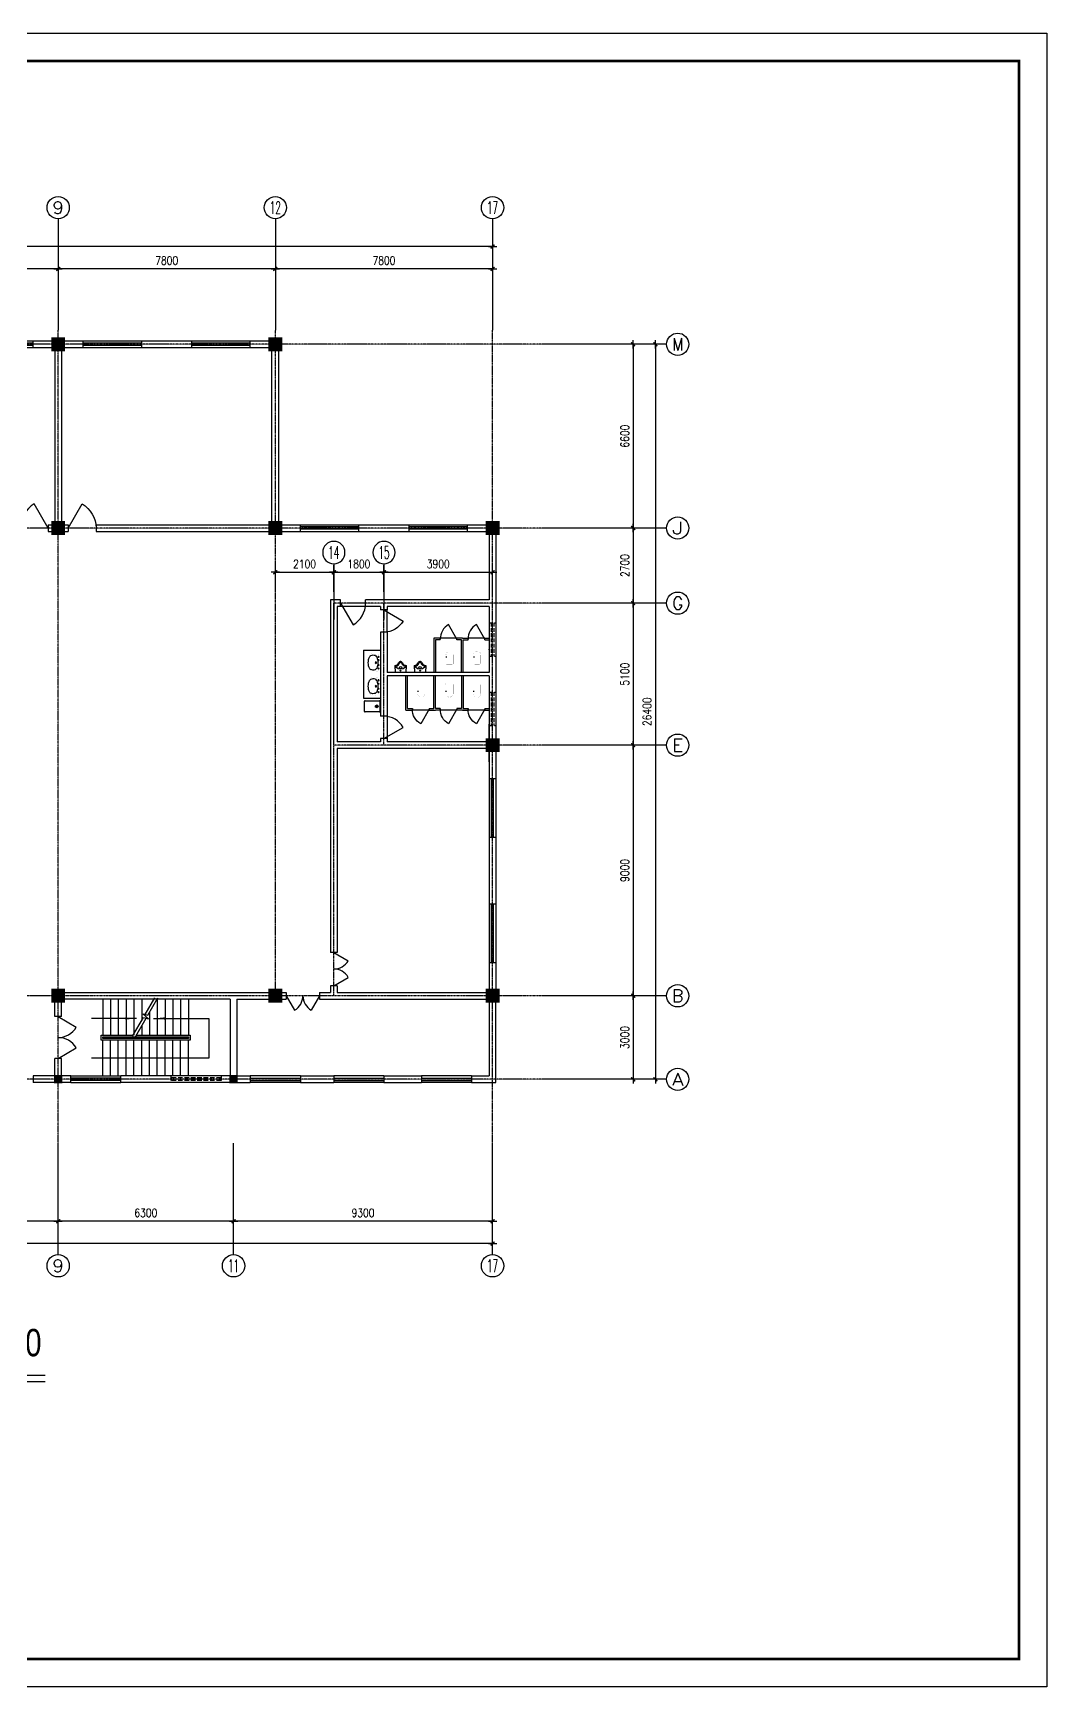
# Model space of a CAD drawing. Header units: millimetres. Extents: x 607 to 84707, y 378 to 59778.
# Drawn here: x 48298 to 84707, y 378 to 59778 of the extents above; entities that cross this region are included whole.
import ezdxf
from ezdxf.enums import TextEntityAlignment as Align

# ---------------------------------------------------------------- set-up
doc = ezdxf.new("R2010")
doc.units = ezdxf.units.MM
for name, pattern in [('CONTINOUS', [0]), ('DASH', [0.35, 0.25, -0.1]), ('DOTE', [2.42, 2, -0.2, 0.02, -0.2])]:
    doc.linetypes.add(name, pattern=pattern)
for name, color, linetype in [('AXIS', 3, 'Continuous'), ('AXIS_TEXT', 7, 'Continuous'), ('COLUMN', 7, 'Continuous'), ('DOTE', 1, 'DOTE'), ('GROUND', 2, 'Continuous'), ('LVTRY', 6, 'Continuous'), ('PUB_DIM', 3, 'Continuous'), ('PUB_TITLE', 4, 'Continuous'), ('STAIR', 2, 'Continuous'), ('WALL', 21, 'Continuous'), ('WINDOW', 2, 'Continuous'), ('WINDOW_TEXT', 7, 'Continuous')]:
    doc.layers.add(name, color=color, linetype=linetype)
doc.styles.add('COMPLEX', font='COMPLEX')
doc.styles.add('DIM_FONT', font='SIMPLEX.shx', dxfattribs={"width": 0.8})
doc.styles.add('SIMPLEX', font='SIMPLEX.SHX')
doc.styles.get("Standard").update_dxf_attribs({"font": 'txt', "bigfont": 'gbcbig.shx'})
doc.dimstyles.new('AXIS', dxfattribs={"dimtxt": 300, "dimasz": 1, "dimexe": 250, "dimexo": 300, "dimgap": 150, "dimtad": 1, "dimdec": 0, "dimzin": 0, "dimdsep": 46, "dimtxsty": 'DIM_FONT', "dimblk": '_DIMX', "dimcen": 0.09, "dimse1": 1, "dimse2": 1, "dimclrt": 7, "dimadec": 0, "dimazin": 0, "dimtfac": 1, "dimtdec": 0, "dimtix": 1, "dimtmove": 2, "dimatfit": 3, "dimldrblk": '_DIMX', "dimfxl": 1, "dimtolj": 1, "dimtzin": 0, "dimarcsym": 0})
doc.dimstyles.new('DIMN', dxfattribs={"dimtxt": 300, "dimasz": 1, "dimexe": 250, "dimexo": 300, "dimgap": 150, "dimtad": 1, "dimdec": 0, "dimzin": 0, "dimdsep": 46, "dimtxsty": 'DIM_FONT', "dimblk": '_DIMX', "dimcen": 0.09, "dimclrt": 7, "dimadec": 0, "dimazin": 0, "dimtfac": 1, "dimtdec": 0, "dimtix": 1, "dimtmove": 2, "dimatfit": 3, "dimldrblk": '_DIMX', "dimfxl": 1, "dimtolj": 1, "dimtzin": 0, "dimarcsym": 0})

# ---------------------------------------------------------------- blocks, each defined once
blk = doc.blocks.new('_FZH')
blk.add_solid([(-0.5, -0.5), (0.5, -0.5), (-0.5, 0.5), (0.5, 0.5)])
blk = doc.blocks.new('_GCBLK')
at = {"linetype": 'DASH'}
for p, q in [((-0.5, -0.5), (-0.5, 0.5)), ((0.5, -0.5), (0.5, 0.5)), ((-0.5, 0.2), (0.5, 0.2)), ((-0.5, -0.2), (0.5, -0.2))]:
    blk.add_line(p, q, dxfattribs=at)
at = {"layer": 'WINDOW_TEXT', "style": 'SIMPLEX', "flags": 9}
blk.add_attdef('A', text='', height=1, dxfattribs=at).set_placement((0, 1.5), align=Align.MIDDLE)
blk = doc.blocks.new('_WBLK')
for p, q in [((-0.5, 0.5), (0.5, 0.5)), ((0.5, 0.167), (-0.5, 0.167)), ((0.5, -0.167), (-0.5, -0.167)), ((-0.5, -0.5), (0.5, -0.5))]:
    blk.add_line(p, q)
at = {"layer": 'WINDOW_TEXT', "style": 'SIMPLEX', "flags": 9}
blk.add_attdef('A', text='', height=1, dxfattribs=at).set_placement((0, 1.5), align=Align.MIDDLE)
blk = doc.blocks.new('_ARROW')
blk.add_solid([(0, 0), (-1, 0.1), (-1, -0.1)])
blk = doc.blocks.new('_DBLK1')
for p, q in [((-0.5, 0), (-0.25, -0.433)), ((0.5, 0), (0.25, -0.433))]:
    blk.add_line(p, q)
for centre, start, end in [((-0.5, 0), 300, 0), ((0.5, 0), 180, 240)]:
    blk.add_arc(centre, 0.5, start, end)
at = {"layer": 'WINDOW_TEXT', "style": 'SIMPLEX', "flags": 9}
blk.add_attdef('A', text='', height=1, dxfattribs=at).set_placement((0, 1.5), align=Align.MIDDLE)
blk = doc.blocks.new('_AXISO')
blk.add_circle((0, 0), 0.5)
at = {"layer": 'AXIS_TEXT', "style": 'COMPLEX', "width": 1.041667}
blk.add_attdef('A', text='', height=0.56, dxfattribs=at).set_placement((-0.25, -0.28), (0.25, -0.28), align=Align.FIT)
blk = doc.blocks.new('_DIMX')
blk.add_line((-150, 0), (150, 0))
at = {"const_width": 50}
blk.add_lwpolyline([(-70, -70), (70, 70)], dxfattribs=at)
blk = doc.blocks.new('*D67')
at = {"layer": 'AXIS', "color": 0, "linetype": 'CONTINOUS', "lineweight": -2}
blk.add_line((64797, 17104), (55499, 17104), dxfattribs=at)
at = {"layer": 'DEFPOINTS', "color": 0, "linetype": 'CONTINOUS'}
for p in [(55498, 19904), (64798, 19904), (55498, 17104)]:
    blk.add_point(p, dxfattribs=at)
at = {"layer": 'AXIS', "color": 0, "linetype": 'CONTINOUS', "lineweight": -2, "rotation": 180}
blk.add_blockref('_DIMX', (55498, 17104), dxfattribs=at)
at = {"layer": 'AXIS', "color": 0, "linetype": 'CONTINOUS', "lineweight": -2}
blk.add_blockref('_DIMX', (64798, 17104), dxfattribs=at)
at = {"layer": 'AXIS', "color": 7, "linetype": 'CONTINOUS', "insert": (60148, 17404), "char_height": 300, "attachment_point": 5, "style": 'DIM_FONT'}
blk.add_mtext('\\A1;9300', dxfattribs=at)
blk = doc.blocks.new('*D68')
at = {"layer": 'AXIS', "color": 0, "linetype": 'CONTINOUS', "lineweight": -2}
blk.add_line((55497, 17104), (49199, 17104), dxfattribs=at)
at = {"layer": 'DEFPOINTS', "color": 0, "linetype": 'CONTINOUS'}
for p in [(49198, 19904), (55498, 19904), (49198, 17104)]:
    blk.add_point(p, dxfattribs=at)
at = {"layer": 'AXIS', "color": 0, "linetype": 'CONTINOUS', "lineweight": -2, "rotation": 180}
blk.add_blockref('_DIMX', (49198, 17104), dxfattribs=at)
at = {"layer": 'AXIS', "color": 0, "linetype": 'CONTINOUS', "lineweight": -2}
blk.add_blockref('_DIMX', (55498, 17104), dxfattribs=at)
at = {"layer": 'AXIS', "color": 7, "linetype": 'CONTINOUS', "insert": (52348, 17404), "char_height": 300, "attachment_point": 5, "style": 'DIM_FONT'}
blk.add_mtext('\\A1;6300', dxfattribs=at)
blk = doc.blocks.new('*D69')
at = {"layer": 'AXIS', "color": 0, "linetype": 'CONTINOUS', "lineweight": -2}
blk.add_line((49197, 17104), (41399, 17104), dxfattribs=at)
at = {"layer": 'DEFPOINTS', "color": 0, "linetype": 'CONTINOUS'}
for p in [(41398, 19904), (49198, 19904), (41398, 17104)]:
    blk.add_point(p, dxfattribs=at)
at = {"layer": 'AXIS', "color": 0, "linetype": 'CONTINOUS', "lineweight": -2, "rotation": 180}
blk.add_blockref('_DIMX', (41398, 17104), dxfattribs=at)
at = {"layer": 'AXIS', "color": 0, "linetype": 'CONTINOUS', "lineweight": -2}
blk.add_blockref('_DIMX', (49198, 17104), dxfattribs=at)
at = {"layer": 'AXIS', "color": 7, "linetype": 'CONTINOUS', "insert": (45298, 17404), "char_height": 300, "attachment_point": 5, "style": 'DIM_FONT'}
blk.add_mtext('\\A1;7800', dxfattribs=at)
blk = doc.blocks.new('*D74')
at = {"layer": 'AXIS', "color": 0, "linetype": 'CONTINOUS', "lineweight": -2}
blk.add_line((64797, 16304), (19799, 16304), dxfattribs=at)
at = {"layer": 'DEFPOINTS', "color": 0, "linetype": 'CONTINOUS'}
for p in [(19798, 19904), (64798, 19904), (19798, 16304)]:
    blk.add_point(p, dxfattribs=at)
at = {"layer": 'AXIS', "color": 0, "linetype": 'CONTINOUS', "lineweight": -2, "rotation": 180}
blk.add_blockref('_DIMX', (19798, 16304), dxfattribs=at)
at = {"layer": 'AXIS', "color": 0, "linetype": 'CONTINOUS', "lineweight": -2}
blk.add_blockref('_DIMX', (64798, 16304), dxfattribs=at)
at = {"layer": 'AXIS', "color": 7, "linetype": 'CONTINOUS', "insert": (42298, 16604), "char_height": 300, "attachment_point": 5, "style": 'DIM_FONT'}
blk.add_mtext('\\A1;45000', dxfattribs=at)
blk = doc.blocks.new('*D45')
at = {"layer": 'AXIS', "color": 0, "linetype": 'CONTINOUS', "lineweight": -2}
blk.add_line((64797, 51308), (56999, 51308), dxfattribs=at)
at = {"layer": 'DEFPOINTS', "color": 0, "linetype": 'CONTINOUS'}
for p in [(56998, 51308), (56998, 49108), (64798, 49108)]:
    blk.add_point(p, dxfattribs=at)
at = {"layer": 'AXIS', "color": 0, "linetype": 'CONTINOUS', "lineweight": -2, "rotation": 180}
blk.add_blockref('_DIMX', (56998, 51308), dxfattribs=at)
at = {"layer": 'AXIS', "color": 0, "linetype": 'CONTINOUS', "lineweight": -2}
blk.add_blockref('_DIMX', (64798, 51308), dxfattribs=at)
at = {"layer": 'AXIS', "color": 7, "linetype": 'CONTINOUS', "insert": (60898, 51608), "char_height": 300, "attachment_point": 5, "style": 'DIM_FONT'}
blk.add_mtext('\\A1;7800', dxfattribs=at)
blk = doc.blocks.new('*D46')
at = {"layer": 'AXIS', "color": 0, "linetype": 'CONTINOUS', "lineweight": -2}
blk.add_line((56997, 51308), (49199, 51308), dxfattribs=at)
at = {"layer": 'DEFPOINTS', "color": 0, "linetype": 'CONTINOUS'}
for p in [(49198, 51308), (49198, 49108), (56998, 49108)]:
    blk.add_point(p, dxfattribs=at)
at = {"layer": 'AXIS', "color": 0, "linetype": 'CONTINOUS', "lineweight": -2, "rotation": 180}
blk.add_blockref('_DIMX', (49198, 51308), dxfattribs=at)
at = {"layer": 'AXIS', "color": 0, "linetype": 'CONTINOUS', "lineweight": -2}
blk.add_blockref('_DIMX', (56998, 51308), dxfattribs=at)
at = {"layer": 'AXIS', "color": 7, "linetype": 'CONTINOUS', "insert": (53098, 51608), "char_height": 300, "attachment_point": 5, "style": 'DIM_FONT'}
blk.add_mtext('\\A1;7800', dxfattribs=at)
blk = doc.blocks.new('*D47')
at = {"layer": 'AXIS', "color": 0, "linetype": 'CONTINOUS', "lineweight": -2}
blk.add_line((49197, 51308), (41399, 51308), dxfattribs=at)
at = {"layer": 'DEFPOINTS', "color": 0, "linetype": 'CONTINOUS'}
for p in [(41398, 51308), (41398, 49108), (49198, 49108)]:
    blk.add_point(p, dxfattribs=at)
at = {"layer": 'AXIS', "color": 0, "linetype": 'CONTINOUS', "lineweight": -2, "rotation": 180}
blk.add_blockref('_DIMX', (41398, 51308), dxfattribs=at)
at = {"layer": 'AXIS', "color": 0, "linetype": 'CONTINOUS', "lineweight": -2}
blk.add_blockref('_DIMX', (49198, 51308), dxfattribs=at)
at = {"layer": 'AXIS', "color": 7, "linetype": 'CONTINOUS', "insert": (45298, 51608), "char_height": 300, "attachment_point": 5, "style": 'DIM_FONT'}
blk.add_mtext('\\A1;7800', dxfattribs=at)
blk = doc.blocks.new('*D51')
at = {"layer": 'AXIS', "color": 0, "linetype": 'CONTINOUS', "lineweight": -2}
blk.add_line((64797, 52108), (19799, 52108), dxfattribs=at)
at = {"layer": 'DEFPOINTS', "color": 0, "linetype": 'CONTINOUS'}
for p in [(19798, 52108), (19798, 49108), (64798, 49108)]:
    blk.add_point(p, dxfattribs=at)
at = {"layer": 'AXIS', "color": 0, "linetype": 'CONTINOUS', "lineweight": -2, "rotation": 180}
blk.add_blockref('_DIMX', (19798, 52108), dxfattribs=at)
at = {"layer": 'AXIS', "color": 0, "linetype": 'CONTINOUS', "lineweight": -2}
blk.add_blockref('_DIMX', (64798, 52108), dxfattribs=at)
at = {"layer": 'AXIS', "color": 7, "linetype": 'CONTINOUS', "insert": (42298, 52408), "char_height": 300, "attachment_point": 5, "style": 'DIM_FONT'}
blk.add_mtext('\\A1;45000', dxfattribs=at)
blk = doc.blocks.new('*D52')
at = {"layer": 'AXIS', "color": 0, "linetype": 'CONTINOUS', "lineweight": -2}
blk.add_line((69849, 48601), (69849, 42003), dxfattribs=at)
at = {"layer": 'DEFPOINTS', "color": 0, "linetype": 'CONTINOUS'}
for p in [(67049, 48602), (67049, 42002), (69849, 42002)]:
    blk.add_point(p, dxfattribs=at)
at = {"layer": 'AXIS', "color": 0, "linetype": 'CONTINOUS', "lineweight": -2}
for p, rotation in [((69849, 48602), 90), ((69849, 42002), 270)]:
    blk.add_blockref('_DIMX', p, dxfattribs=dict(at, rotation=rotation))
at = {"layer": 'AXIS', "color": 7, "linetype": 'CONTINOUS', "insert": (69549, 45302), "char_height": 300, "attachment_point": 5, "rotation": 90, "style": 'DIM_FONT'}
blk.add_mtext('\\A1;6600', dxfattribs=at)
blk = doc.blocks.new('*D53')
at = {"layer": 'AXIS', "color": 0, "linetype": 'CONTINOUS', "lineweight": -2}
blk.add_line((69849, 42001), (69849, 39303), dxfattribs=at)
at = {"layer": 'DEFPOINTS', "color": 0, "linetype": 'CONTINOUS'}
for p in [(67049, 42002), (67049, 39302), (69849, 39302)]:
    blk.add_point(p, dxfattribs=at)
at = {"layer": 'AXIS', "color": 0, "linetype": 'CONTINOUS', "lineweight": -2}
for p, rotation in [((69849, 42002), 90), ((69849, 39302), 270)]:
    blk.add_blockref('_DIMX', p, dxfattribs=dict(at, rotation=rotation))
at = {"layer": 'AXIS', "color": 7, "linetype": 'CONTINOUS', "insert": (69549, 40652), "char_height": 300, "attachment_point": 5, "rotation": 90, "style": 'DIM_FONT'}
blk.add_mtext('\\A1;2700', dxfattribs=at)
blk = doc.blocks.new('*D54')
at = {"layer": 'AXIS', "color": 0, "linetype": 'CONTINOUS', "lineweight": -2}
blk.add_line((69849, 25201), (69849, 22203), dxfattribs=at)
at = {"layer": 'DEFPOINTS', "color": 0, "linetype": 'CONTINOUS'}
for p in [(67049, 25202), (67049, 22202), (69849, 22202)]:
    blk.add_point(p, dxfattribs=at)
at = {"layer": 'AXIS', "color": 0, "linetype": 'CONTINOUS', "lineweight": -2}
for p, rotation in [((69849, 25202), 90), ((69849, 22202), 270)]:
    blk.add_blockref('_DIMX', p, dxfattribs=dict(at, rotation=rotation))
at = {"layer": 'AXIS', "color": 7, "linetype": 'CONTINOUS', "insert": (69549, 23702), "char_height": 300, "attachment_point": 5, "rotation": 90, "style": 'DIM_FONT'}
blk.add_mtext('\\A1;3000', dxfattribs=at)
blk = doc.blocks.new('*D55')
at = {"layer": 'AXIS', "color": 0, "linetype": 'CONTINOUS', "lineweight": -2}
blk.add_line((70649, 48601), (70649, 22203), dxfattribs=at)
at = {"layer": 'DEFPOINTS', "color": 0, "linetype": 'CONTINOUS'}
for p in [(67049, 48602), (67049, 22202), (70649, 22202)]:
    blk.add_point(p, dxfattribs=at)
at = {"layer": 'AXIS', "color": 0, "linetype": 'CONTINOUS', "lineweight": -2}
for p, rotation in [((70649, 48602), 90), ((70649, 22202), 270)]:
    blk.add_blockref('_DIMX', p, dxfattribs=dict(at, rotation=rotation))
at = {"layer": 'AXIS', "color": 7, "linetype": 'CONTINOUS', "insert": (70349, 35402), "char_height": 300, "attachment_point": 5, "rotation": 90, "style": 'DIM_FONT'}
blk.add_mtext('\\A1;26400', dxfattribs=at)
blk = doc.blocks.new('M_E11')
for p, q in [((-280, -10), (-280, 0)), ((280, 0), (280, -10)), ((-251, -189), (-251, -186)), ((-248, -183), (-250, -185))]:
    blk.add_line(p, q)
at = {"const_width": 1.5}
for points in [[(-280, 0), (280, 0)], [(-326, -200), (-280, -5)], [(326, -204), (280, -5)]]:
    blk.add_lwpolyline(points, dxfattribs=at)
for points in [[(-326, -200, 0.008223), (-326, -204, 0.149285)], [(-326, -266, 0.149285), (-304, -337, 0.107079), (-231, -408, 0.075625), (-131, -450, 0.062436), (-1, -467, 0.062436), (130, -452, 0.075625), (230, -410, 0.107079), (304, -339, 0.149285), (326, -268, 0.005205), (326, -266, 0.086596)]]:
    blk.add_lwpolyline(points, format="xyb", dxfattribs=at)
at = {"const_width": 1.5, "flags": 128}
for points in [[(-326, -204), (-326, -268)], [(326, -204), (326, -268)]]:
    blk.add_lwpolyline(points, dxfattribs=at)
at = {"flags": 128}
for points in [[(-253, -188, 0.172546), (-250, -358, 0.726395)], [(253, -188, -0.172546), (250, -358, -0.726395)]]:
    blk.add_lwpolyline(points, format="xyb", dxfattribs=at)
for points in [[(253, -188, 0.098208), (193, -141, 0.066287), (110, -111, 0.052428), (0, -100, 0.052428), (-110, -111, 0.066287), (-193, -141, 0.093876), (-251, -186, 0.171377)], [(-250, -358, 0.091341), (-193, -401, 0.066287), (-110, -431, 0.052428), (0, -442, 0.052428), (110, -431, 0.066287), (193, -401, 0.091756), (250, -358, 0.171377)]]:
    blk.add_lwpolyline(points, format="xyb")
for centre, radius in [((-210, -75), 24), ((-210, -75), 24), ((-210, -75), 24), ((-90, -65), 10), ((0, -170), 25), ((0, -170), 15), ((90, -65), 10), ((210, -75), 24)]:
    blk.add_circle(centre, radius)
blk.add_arc((-250, -186), 1, 131.32236, 180)
at = {"width": 0.8, "flags": 9}
for tag in ['XSIZE', 'YSIZE']:
    blk.add_attdef(tag, (0, 0), '', height=0.5, dxfattribs=at)
blk = doc.blocks.new('M_E3')
for p, q in [((-275, -410), (-275, -50)), ((-255, -30), (255, -30)), ((255, -430), (-255, -430)), ((275, -50), (275, -410))]:
    blk.add_line(p, q)
at = {"const_width": 1.5}
for points in [[(-275, 0, 0.414214), (-305, -30, 0.414214)], [(305, -30, 0.414214), (275, 0, 0.414214)], [(-305, -430, 0.414214), (-275, -460, 0.414214)], [(275, -460, 0.414214), (305, -430, 0.414214)]]:
    blk.add_lwpolyline(points, format="xyb", dxfattribs=at)
for points in [[(-275, 0), (275, 0)], [(-305, -430), (-305, -30)], [(275, -460), (-275, -460)], [(305, -30), (305, -430)]]:
    blk.add_lwpolyline(points, dxfattribs=at)
for radius in [50, 32.5]:
    blk.add_circle((165, -230), radius)
for centre, start, end in [((-255, -50), 90, 180), ((-255, -410), 180, 270), ((255, -50), 0, 90), ((255, -410), 270, 0)]:
    blk.add_arc(centre, 20, start, end)
at = {"width": 0.8, "flags": 9}
for tag in ['XSIZE', 'YSIZE']:
    blk.add_attdef(tag, (0, 0), '', height=0.5, dxfattribs=at)
blk = doc.blocks.new('_DBLK')
blk.add_line((-0.5, 0), (0, -0.866))
blk.add_arc((-0.5, 0), 1, 300, 0)
at = {"layer": 'WINDOW_TEXT', "style": 'SIMPLEX', "flags": 9}
blk.add_attdef('A', text='', height=1, dxfattribs=at).set_placement((0, 1.5), align=Align.MIDDLE)
blk = doc.blocks.new('M_E2')
blk.add_line((-306, -118), (-266, -118))
at = {"const_width": 1.5}
for points in [[(-366, 138, 0.97895), (-366, -138, 0.97895)], [(-366, 118, 0.97895), (-366, -118, 0.97895)], [(-306, 118, 0.414214), (-316, 108, 0.414214)], [(0, 88, 0.462192), (-59, 137, 0.462192)], [(-20, 88, 0.414214), (-50, 118, 0.414214)], [(-316, -108, 0.414214), (-306, -118, 0.414214)], [(-59, -137, 0.462192), (0, -88, 0.462192)], [(-50, -118, 0.414214), (-20, -88, 0.414214)]]:
    blk.add_lwpolyline(points, format="xyb", dxfattribs=at)
for points in [[(-366, 137), (-59, 137)], [(-316, 118), (-366, 118)], [(-340, 118), (-266, 118)], [(-316, 108), (-316, -108)], [(-50, 118), (-267, 118)], [(-20, -88), (-20, 88)], [(0, 88), (0, -88)], [(-381, -137), (-59, -137)], [(-316, -118), (-366, -118)], [(-340, -118), (-266, -118)], [(-266, -118), (-50, -118)]]:
    blk.add_lwpolyline(points, dxfattribs=at)
at = {"width": 0.8, "flags": 9}
for tag in ['XSIZE', 'YSIZE']:
    blk.add_attdef(tag, (0, 0), '', height=0.5, dxfattribs=at)
blk = doc.blocks.new('M_E8')
for p, q in [((-204, -257), (-194, -2)), ((-194, -2), (196, -2)), ((206, -257), (196, -2))]:
    blk.add_line(p, q)
at = {"const_width": 1.5}
for points in [[(-196, 0), (196, 0), (206, -257, -4.356259)], [(-194, -2), (-204, -257, 0.758087)]]:
    blk.add_lwpolyline(points, format="xyb", dxfattribs=at)
for points in [[(-204, -257), (-194, -258), (-194, -258), (-183, -260), (-175, -261), (-165, -264), (-156, -268), (-147, -271), (-138, -275), (-128, -281), (-119, -287), (-109, -295), (-102, -300), (-94, -308), (-86, -316), (-79, -324), (-74, -332), (-68, -340), (-62, -348), (-58, -356), (-54, -366), (-50, -374), (-43, -383), (-36, -389), (-30, -392), (-23, -395), (-17, -398), (-9, -399), (0, -399), (13, -398), (23, -395), (29, -392), (35, -389), (43, -385), (49, -380), (54, -374), (58, -366), (62, -357), (65, -347), (71, -340), (75, -332), (80, -325), (85, -319), (91, -313), (95, -308), (100, -302), (106, -295), (113, -290), (119, -285), (126, -280), (132, -277), (139, -273), (145, -271), (154, -268), (162, -264), (173, -261), (183, -259), (191, -258), (199, -257), (206, -257)], [(-2, -142), (6, -142), (12, -146), (19, -148), (25, -152), (29, -158), (34, -166), (37, -174), (39, -183), (37, -191), (35, -200), (29, -208), (25, -214), (17, -219), (12, -223), (4, -224), (-2, -224), (-6, -224), (-11, -223), (-18, -221), (-26, -217), (-32, -213), (-37, -207), (-42, -199), (-44, -190), (-45, -183), (-42, -173), (-40, -164), (-35, -158), (-31, -150), (-26, -148), (-24, -144), (-18, -143), (-14, -143), (-12, -142), (-8, -142), (-6, -141), (-2, -142)]]:
    blk.add_lwpolyline(points, dxfattribs=at)
for centre, radius in [((-3, -184), 41.7), ((-1, -74), 15)]:
    blk.add_circle(centre, radius)
for centre, radius, start, end in [((-218, -432), 176, 26.1838, 85.57917), ((-158, -223), 22.7, 134.58574, 206.45735), ((-198, -412), 179, 22.29844, 83.80425), ((-2, -389), 250, 46.64582, 133.35418), ((1, -338), 63.3, 194.74469, 345.25531), ((4, -329), 38.6, 202.77784, 341.36093), ((201, -407), 174, 100.56764, 157.70342), ((215, -425), 168, 93.33481, 155.33091), ((162, -222), 16.2, 297.13892, 62.86108)]:
    blk.add_arc(centre, radius, start, end)
blk.add_point((1, -402))
at = {"width": 0.8, "flags": 9}
for tag in ['XSIZE', 'YSIZE']:
    blk.add_attdef(tag, (0, 0), '', height=0.5, dxfattribs=at)
blk = doc.blocks.new('*D57')
at = {"layer": 'AXIS', "color": 0, "linetype": 'CONTINOUS', "lineweight": -2}
blk.add_line((69849, 34201), (69849, 25203), dxfattribs=at)
at = {"layer": 'DEFPOINTS', "color": 0, "linetype": 'CONTINOUS'}
for p in [(67049, 34202), (67049, 25202), (69849, 25202)]:
    blk.add_point(p, dxfattribs=at)
at = {"layer": 'AXIS', "color": 0, "linetype": 'CONTINOUS', "lineweight": -2}
for p, rotation in [((69849, 34202), 90), ((69849, 25202), 270)]:
    blk.add_blockref('_DIMX', p, dxfattribs=dict(at, rotation=rotation))
at = {"layer": 'AXIS', "color": 7, "linetype": 'CONTINOUS', "insert": (69549, 29702), "char_height": 300, "attachment_point": 5, "rotation": 90, "style": 'DIM_FONT'}
blk.add_mtext('\\A1;9000', dxfattribs=at)
blk = doc.blocks.new('*D58')
at = {"layer": 'AXIS', "color": 0, "linetype": 'CONTINOUS', "lineweight": -2}
blk.add_line((69849, 39301), (69849, 34203), dxfattribs=at)
at = {"layer": 'DEFPOINTS', "color": 0, "linetype": 'CONTINOUS'}
for p in [(67049, 39302), (67049, 34202), (69849, 34202)]:
    blk.add_point(p, dxfattribs=at)
at = {"layer": 'AXIS', "color": 0, "linetype": 'CONTINOUS', "lineweight": -2}
for p, rotation in [((69849, 39302), 90), ((69849, 34202), 270)]:
    blk.add_blockref('_DIMX', p, dxfattribs=dict(at, rotation=rotation))
at = {"layer": 'AXIS', "color": 7, "linetype": 'CONTINOUS', "insert": (69549, 36752), "char_height": 300, "attachment_point": 5, "rotation": 90, "style": 'DIM_FONT'}
blk.add_mtext('\\A1;5100', dxfattribs=at)

msp = doc.modelspace()

# ---------------------------------------------------------------- linework, layer by layer
msp.add_lwpolyline([(606.8, 378.1), (606.8, 59778.1), (84706.8, 59778.1), (84706.8, 378.1), (606.8, 378.1)], close=True)
at = {"const_width": 100}
msp.add_lwpolyline([(3106.8, 1378.1), (3106.8, 58778.1), (83706.8, 58778.1), (83706.8, 1378.1)], close=True, dxfattribs=at)
at = {"layer": 'AXIS', "linetype": 'CONTINOUS'}
for p, q in [((49198.1, 53108), (49198.1, 49108)), ((56998.1, 53108), (56998.1, 49108)), ((64798.1, 53108), (64798.1, 49108)), ((71048.8, 48601.7), (67048.8, 48601.7)), ((71048.8, 42001.7), (67048.8, 42001.7)), ((59098.1, 40720.8), (59098.1, 38720.8)), ((60898.1, 40720.8), (60898.1, 38720.8)), ((71048.8, 39301.7), (67048.8, 39301.7)), ((71048.8, 34201.7), (67048.8, 34201.7)), ((71048.8, 25201.7), (67048.8, 25201.7)), ((71048.8, 22201.7), (67048.8, 22201.7)), ((49198.1, 15903.7), (49198.1, 19903.7)), ((55498.1, 15903.7), (55498.1, 19903.7)), ((64798.1, 15903.7), (64798.1, 19903.7))]:
    msp.add_line(p, q, dxfattribs=at)
at = {"layer": 'DOTE', "ltscale": 0.2}
for p, q in [((49198.1, 19903.7), (49198.1, 49108)), ((56998.1, 25201.7), (56998.1, 49108)), ((64798.1, 19903.7), (64798.1, 49108)), ((67048.8, 48601.7), (17207.9, 48601.7)), ((67048.8, 42001.7), (25798.1, 42001.7)), ((67048.8, 39301.7), (59098.1, 39301.7)), ((59098.1, 25201.7), (59098.1, 39301.7)), ((59098.1, 34201.7), (59098.1, 39301.7)), ((60898.1, 34201.7), (60898.1, 39301.7)), ((67048.8, 34201.7), (59098.1, 34201.7)), ((67048.8, 25201.7), (17207.9, 25201.7)), ((67048.8, 22201.7), (17207.9, 22201.7))]:
    msp.add_line(p, q, dxfattribs=at)
at = {"layer": 'GROUND'}
for p, q in [((60238.1, 39181.7), (59338.1, 39181.7)), ((61018.1, 38261.7), (61018.1, 39061.7)), ((63518.1, 38041.7), (62918.1, 38041.7)), ((64518.1, 38041.7), (63918.1, 38041.7)), ((61018.1, 35241.7), (61018.1, 34441.7)), ((62518.1, 35461.7), (61918.1, 35461.7)), ((63518.1, 35461.7), (62918.1, 35461.7)), ((64518.1, 35461.7), (63918.1, 35461.7))]:
    msp.add_line(p, q, dxfattribs=at)
at = {"layer": 'PUB_DIM'}
msp.add_line((38732.1, 11351.2), (48731.2, 11351.2), dxfattribs=at)
at = {"layer": 'PUB_DIM', "linetype": 'CONTINOUS'}
for points in [[(52007.4, 24386.9), (50401, 24386.9)], [(52628.1, 24386.9), (54608.8, 24386.9), (54608.8, 22954.7), (50401, 22954.7)]]:
    msp.add_lwpolyline(points, dxfattribs=at)
at = {"layer": 'PUB_TITLE'}
for p, q in [((62688.1, 38041.7), (62688.1, 36811.7)), ((62918.1, 38041.7), (62688.1, 38041.7)), ((62918.1, 37981.7), (62918.1, 38041.7)), ((63718.1, 38041.7), (63518.1, 38041.7)), ((63518.1, 37981.7), (63518.1, 38041.7)), ((63718.1, 38041.7), (63918.1, 38041.7)), ((63918.1, 37981.7), (63918.1, 38041.7)), ((64518.1, 38041.7), (64678.1, 38041.7)), ((64518.1, 37981.7), (64518.1, 38041.7)), ((60165.1, 37616.4), (60165.1, 35887.1)), ((60165.1, 37616.4), (60778.1, 37616.4)), ((62748.1, 37981.7), (62748.1, 36811.7)), ((62918.1, 37981.7), (62748.1, 37981.7)), ((63688.1, 37981.7), (63518.1, 37981.7)), ((63688.1, 36811.7), (63688.1, 37981.7)), ((63748.1, 37981.7), (63918.1, 37981.7)), ((63748.1, 36811.7), (63748.1, 37981.7)), ((64518.1, 37981.7), (64678.1, 37981.7)), ((61688.1, 35461.7), (61688.1, 36691.7)), ((61748.1, 35521.7), (61748.1, 36691.7)), ((62688.1, 35521.7), (62688.1, 36691.7)), ((62748.1, 35521.7), (62748.1, 36691.7)), ((63688.1, 36691.7), (63688.1, 35521.7)), ((63748.1, 36691.7), (63748.1, 35521.7)), ((60165.1, 35887.1), (60778.1, 35887.1)), ((61688.1, 35461.7), (61918.1, 35461.7)), ((61748.1, 35521.7), (61918.1, 35521.7)), ((61918.1, 35521.7), (61918.1, 35461.7)), ((62518.1, 35521.7), (62688.1, 35521.7)), ((62518.1, 35521.7), (62518.1, 35461.7)), ((62518.1, 35461.7), (62748.1, 35461.7)), ((62918.1, 35521.7), (62748.1, 35521.7)), ((62918.1, 35461.7), (62748.1, 35461.7)), ((62918.1, 35521.7), (62918.1, 35461.7)), ((63688.1, 35521.7), (63518.1, 35521.7)), ((63518.1, 35521.7), (63518.1, 35461.7)), ((63718.1, 35461.7), (63518.1, 35461.7)), ((63718.1, 35461.7), (63918.1, 35461.7)), ((63748.1, 35521.7), (63918.1, 35521.7)), ((63918.1, 35521.7), (63918.1, 35461.7)), ((64518.1, 35521.7), (64678.1, 35521.7)), ((64518.1, 35521.7), (64518.1, 35461.7)), ((64518.1, 35461.7), (64678.1, 35461.7))]:
    msp.add_line(p, q, dxfattribs=at)
at = {"layer": 'STAIR', "linetype": 'CONTINOUS'}
for p, q in [((50798.1, 25081.7), (50798.1, 23791.7)), ((51078.1, 25081.7), (51078.1, 23791.7)), ((51358.1, 25081.7), (51358.1, 23791.7)), ((51638.1, 25081.7), (51638.1, 23791.7)), ((51918.1, 25081.7), (51918.1, 23791.7)), ((52198.1, 25081.7), (52198.1, 24311.8)), ((52322.7, 24527.6), (52667.6, 25125)), ((52423.2, 24501.7), (52783.1, 25125)), ((52758.1, 25081.7), (52758.1, 23791.7)), ((53038.1, 25081.7), (53038.1, 23791.7)), ((53318.1, 25081.7), (53318.1, 23791.7)), ((53598.1, 25081.7), (53598.1, 23791.7)), ((53878.1, 25081.7), (53878.1, 23791.7)), ((51872.9, 23748.4), (52261.6, 24421.8)), ((51988.3, 23748.4), (52362.1, 24395.8)), ((52442.5, 24375.1), (52242.3, 24548.4)), ((52242.3, 24548.4), (52423.2, 24501.7)), ((52261.6, 24421.8), (52442.5, 24375.1)), ((52478.1, 24596.8), (52478.1, 23791.7)), ((50738.1, 23611.7), (50738.1, 23791.7)), ((50738.1, 23791.7), (51897.9, 23791.7)), ((52013.3, 23791.7), (53938.1, 23791.7)), ((52198.1, 24111.8), (52198.1, 23791.7)), ((53938.1, 23791.7), (53938.1, 23611.7)), ((53938.1, 23611.7), (50738.1, 23611.7)), ((50798.1, 23671.7), (50798.1, 23731.7)), ((50798.1, 23731.7), (53878.1, 23731.7)), ((53878.1, 23671.7), (50798.1, 23671.7)), ((50798.1, 22321.7), (50798.1, 23611.7)), ((51078.1, 22321.7), (51078.1, 23611.7)), ((51358.1, 22321.7), (51358.1, 23611.7)), ((51638.1, 22321.7), (51638.1, 23611.7)), ((51918.1, 22321.7), (51918.1, 23611.7)), ((52198.1, 22321.7), (52198.1, 23611.7)), ((52478.1, 22321.7), (52478.1, 23611.7)), ((52758.1, 22321.7), (52758.1, 23611.7)), ((53038.1, 22321.7), (53038.1, 23611.7)), ((53318.1, 22321.7), (53318.1, 23611.7)), ((53598.1, 22321.7), (53598.1, 23611.7)), ((53878.1, 23731.7), (53878.1, 23671.7)), ((53878.1, 22321.7), (53878.1, 23611.7))]:
    msp.add_line(p, q, dxfattribs=at)
at = {"layer": 'WALL', "linetype": 'CONTINOUS'}
for p, q in [((48298.1, 48721.7), (50098.1, 48721.7)), ((48298.1, 48481.7), (48298.1, 48721.7)), ((50098.1, 48481.7), (50098.1, 48721.7)), ((52198.1, 48721.7), (53998.1, 48721.7)), ((52198.1, 48481.7), (52198.1, 48721.7)), ((53998.1, 48481.7), (53998.1, 48721.7)), ((56098.1, 48721.7), (57118.1, 48721.7)), ((56098.1, 48481.7), (56098.1, 48721.7)), ((57118.1, 42121.7), (57118.1, 48721.7)), ((57238.1, 48721.7), (57238.1, 48721.7)), ((48298.1, 48481.7), (49078.1, 48481.7)), ((49318.1, 48481.7), (50098.1, 48481.7)), ((52198.1, 48481.7), (53998.1, 48481.7)), ((56098.1, 48481.7), (56878.1, 48481.7)), ((49078.1, 41881.7), (49318.1, 41881.7)), ((56878.1, 42121.7), (57898.1, 42121.7)), ((56878.1, 41881.7), (57898.1, 41881.7)), ((57898.1, 41881.7), (57898.1, 42121.7)), ((59998.1, 41881.7), (59998.1, 42121.7)), ((59998.1, 42121.7), (61798.1, 42121.7)), ((59998.1, 42121.7), (61798.1, 42121.7)), ((59998.1, 41881.7), (61798.1, 41881.7)), ((59998.1, 41881.7), (61798.1, 41881.7)), ((61798.1, 41881.7), (61798.1, 42121.7)), ((63898.1, 41881.7), (63898.1, 42121.7)), ((63898.1, 42121.7), (64918.1, 42121.7)), ((63898.1, 41881.7), (64678.1, 41881.7)), ((63898.1, 41881.7), (64678.1, 41881.7)), ((64678.1, 41881.7), (64678.1, 39421.7)), ((64918.1, 42121.7), (64918.1, 33001.7)), ((59338.1, 39421.7), (58978.1, 39421.7)), ((64678.1, 39421.7), (60238.1, 39421.7)), ((59338.1, 39181.7), (59218.1, 39181.7)), ((60778.1, 39181.7), (60238.1, 39181.7)), ((64678.1, 39181.7), (61018.1, 39181.7)), ((64678.1, 39181.7), (64678.1, 37321.7)), ((64678.1, 37621.7), (64678.1, 37651.7)), ((64678.1, 36811.7), (61018.1, 36811.7)), ((64678.1, 35881.7), (64678.1, 35851.7)), ((64678.1, 34081.7), (64678.1, 34951.7)), ((64678.1, 34081.7), (64678.1, 33001.7)), ((64678.1, 33601.7), (64678.1, 34081.7)), ((64678.1, 30901.7), (64678.1, 28501.7)), ((64918.1, 30901.7), (64918.1, 28501.7)), ((64678.1, 26401.7), (64678.1, 22321.7)), ((64918.1, 26401.7), (64918.1, 25081.7)), ((49078.1, 24451.7), (49078.1, 25201.7)), ((49198.1, 25081.7), (49198.1, 25321.7)), ((49198.1, 25321.7), (55618.1, 25321.7)), ((55378.1, 25081.7), (49318.1, 25081.7)), ((49318.1, 24451.7), (49318.1, 25081.7)), ((55378.1, 25081.7), (55378.1, 22321.7)), ((55618.1, 25321.7), (57388.1, 25321.7)), ((55618.1, 25081.7), (57388.1, 25081.7)), ((55618.1, 25081.7), (55618.1, 22321.7)), ((58588.1, 25321.7), (58978.1, 25321.7)), ((58588.1, 25081.7), (64678.1, 25081.7)), ((59218.1, 25321.7), (64678.1, 25321.7)), ((64918.1, 22081.7), (64918.1, 25081.7)), ((49318.1, 24451.7), (49078.1, 24451.7)), ((49078.1, 22321.7), (49078.1, 22951.7)), ((49318.1, 22951.7), (49078.1, 22951.7)), ((49318.1, 22321.7), (49318.1, 22951.7)), ((48298.1, 22321.7), (48298.1, 22081.7)), ((49078.1, 22321.7), (48298.1, 22321.7)), ((49648.1, 22081.7), (48298.1, 22081.7)), ((49648.1, 22321.7), (49318.1, 22321.7)), ((49648.1, 22081.7), (49648.1, 22321.7)), ((55378.1, 22321.7), (51448.1, 22321.7)), ((51448.1, 22081.7), (51448.1, 22321.7)), ((55618.1, 22081.7), (51448.1, 22081.7)), ((55618.1, 22321.7), (56098.1, 22321.7)), ((55618.1, 22081.7), (56098.1, 22081.7)), ((56098.1, 22321.7), (56098.1, 22081.7)), ((57898.1, 22321.7), (58378.1, 22321.7)), ((57898.1, 22321.7), (57898.1, 22081.7)), ((57898.1, 22081.7), (59098.1, 22081.7)), ((58378.1, 22321.7), (59098.1, 22321.7)), ((59098.1, 22321.7), (59098.1, 22081.7)), ((60898.1, 22321.7), (61618.1, 22321.7)), ((60898.1, 22321.7), (60898.1, 22081.7)), ((60898.1, 22081.7), (62248.1, 22081.7)), ((61618.1, 22321.7), (62248.1, 22321.7)), ((62248.1, 22321.7), (62248.1, 22081.7)), ((64048.1, 22321.7), (64678.1, 22321.7)), ((64048.1, 22321.7), (64048.1, 22081.7)), ((64048.1, 22081.7), (64918.1, 22081.7))]:
    msp.add_line(p, q, dxfattribs=at)
at = {"layer": 'WALL'}
for p, q in [((49078.1, 48481.7), (49078.1, 42121.7)), ((49318.1, 48481.7), (49318.1, 42121.7)), ((56878.1, 42121.7), (56878.1, 48481.7)), ((48838.1, 42121.7), (49078.1, 42121.7)), ((48838.1, 42121.7), (48838.1, 41881.7)), ((48838.1, 41881.7), (49078.1, 41881.7)), ((49318.1, 42121.7), (49558.1, 42121.7)), ((49318.1, 41881.7), (49558.1, 41881.7)), ((49558.1, 42121.7), (49558.1, 41881.7)), ((50558.1, 42121.7), (56878.1, 42121.7)), ((50558.1, 42121.7), (50558.1, 41881.7)), ((50558.1, 41881.7), (56878.1, 41881.7)), ((58978.1, 39421.7), (58978.1, 26761.7)), ((59338.1, 39181.7), (59338.1, 39421.7)), ((60238.1, 39181.7), (60238.1, 39421.7)), ((59218.1, 39181.7), (59218.1, 34321.7)), ((60778.1, 39181.7), (60778.1, 39061.7)), ((61018.1, 39061.7), (60778.1, 39061.7)), ((61018.1, 39181.7), (61018.1, 39061.7)), ((64678.1, 39181.7), (61018.1, 39181.7)), ((64678.1, 39181.7), (64678.1, 36811.7)), ((61018.1, 38261.7), (60778.1, 38261.7)), ((60778.1, 38261.7), (60778.1, 35241.7)), ((61018.1, 38261.7), (61018.1, 36811.7)), ((64678.1, 36691.7), (61018.1, 36691.7)), ((61018.1, 36691.7), (61018.1, 35241.7)), ((64678.1, 36691.7), (64678.1, 34321.7)), ((61018.1, 35241.7), (60778.1, 35241.7)), ((60778.1, 34321.7), (59218.1, 34321.7)), ((64678.1, 34081.7), (59218.1, 34081.7)), ((59218.1, 34081.7), (59218.1, 26761.7)), ((61018.1, 34441.7), (60778.1, 34441.7)), ((60778.1, 34441.7), (60778.1, 34321.7)), ((61018.1, 34441.7), (61018.1, 34321.7)), ((64678.1, 34321.7), (61018.1, 34321.7)), ((64678.1, 33001.7), (64918.1, 33001.7)), ((64678.1, 30901.7), (64918.1, 30901.7)), ((64678.1, 28501.7), (64918.1, 28501.7)), ((59218.1, 26761.7), (58978.1, 26761.7)), ((64678.1, 26401.7), (64918.1, 26401.7)), ((58978.1, 25561.7), (58978.1, 25321.7)), ((59218.1, 25561.7), (58978.1, 25561.7)), ((59218.1, 25561.7), (59218.1, 25321.7)), ((57388.1, 25321.7), (57388.1, 25081.7)), ((58588.1, 25321.7), (58588.1, 25081.7)), ((38732.1, 11575.9), (48731.2, 11575.9))]:
    msp.add_line(p, q, dxfattribs=at)

# ---------------------------------------------------------------- block references
at = {"layer": 'AXIS', "linetype": 'CONTINOUS'}
ref = msp.add_blockref('_AXISO', (49198.1, 53508), dxfattribs=dict(at, xscale=800, yscale=800, zscale=800))
ref.add_attrib('A', '9', dxfattribs={"layer": 'AXIS_TEXT', "height": 448, "style": 'COMPLEX', "width": 1.339286}).set_placement((48998.1, 53284), (49398.1, 53284), align=Align.FIT)
ref = msp.add_blockref('_AXISO', (56998.1, 53508), dxfattribs=dict(at, xscale=800, yscale=800, zscale=800))
ref.add_attrib('A', '12', dxfattribs={"layer": 'AXIS_TEXT', "height": 448, "style": 'COMPLEX', "width": 0.646552}).set_placement((56798.1, 53284), (57198.1, 53284), align=Align.FIT)
ref = msp.add_blockref('_AXISO', (64798.1, 53508), dxfattribs=dict(at, xscale=800, yscale=800, zscale=800))
ref.add_attrib('A', '17', dxfattribs={"layer": 'AXIS_TEXT', "height": 448, "style": 'COMPLEX', "width": 0.646552}).set_placement((64598.1, 53284), (64998.1, 53284), align=Align.FIT)
ref = msp.add_blockref('_AXISO', (71448.8, 48601.7), dxfattribs=dict(at, xscale=800, yscale=800, zscale=800))
ref.add_attrib('A', 'M', dxfattribs={"layer": 'AXIS_TEXT', "height": 448, "style": 'COMPLEX', "width": 0.892857}).set_placement((71248.8, 48377.7), (71648.8, 48377.7), align=Align.FIT)
ref = msp.add_blockref('_AXISO', (71448.8, 42001.7), dxfattribs=dict(at, xscale=800, yscale=800, zscale=800))
ref.add_attrib('A', 'J', dxfattribs={"layer": 'AXIS_TEXT', "height": 448, "style": 'COMPLEX', "width": 1.704545}).set_placement((71248.8, 41777.7), (71648.8, 41777.7), align=Align.FIT)
ref = msp.add_blockref('_AXISO', (59098.1, 41120.8), dxfattribs=dict(at, xscale=-800, yscale=800, zscale=800, rotation=180))
ref.add_attrib('A', '14', dxfattribs={"layer": 'AXIS_TEXT', "height": 448, "style": 'COMPLEX', "width": 0.604839}).set_placement((58898.1, 40896.8), (59298.1, 40896.8), align=Align.FIT)
ref = msp.add_blockref('_AXISO', (60898.1, 41120.8), dxfattribs=dict(at, xscale=-800, yscale=800, zscale=800, rotation=180))
ref.add_attrib('A', '15', dxfattribs={"layer": 'AXIS_TEXT', "height": 448, "style": 'COMPLEX', "width": 0.646552}).set_placement((60698.1, 40896.8), (61098.1, 40896.8), align=Align.FIT)
at = {"layer": 'AXIS', "linetype": 'CONTINOUS', "xscale": 800, "yscale": 800, "zscale": 800}
for p, values in [((71448.8, 39301.7), {'A': 'G'}), ((71448.8, 22201.7), {'A': 'A'})]:
    msp.add_blockref('_AXISO', p, dxfattribs=at).add_auto_attribs(values)
at = {"layer": 'AXIS', "linetype": 'CONTINOUS'}
ref = msp.add_blockref('_AXISO', (71448.8, 34201.7), dxfattribs=dict(at, xscale=800, yscale=800, zscale=800))
ref.add_attrib('A', 'E', dxfattribs={"layer": 'AXIS_TEXT', "height": 448, "style": 'COMPLEX', "width": 1.171875}).set_placement((71248.8, 33977.7), (71648.8, 33977.7), align=Align.FIT)
ref = msp.add_blockref('_AXISO', (71448.8, 25201.7), dxfattribs=dict(at, xscale=800, yscale=800, zscale=800))
ref.add_attrib('A', 'B', dxfattribs={"layer": 'AXIS_TEXT', "height": 448, "style": 'COMPLEX', "width": 1.102941}).set_placement((71248.8, 24977.7), (71648.8, 24977.7), align=Align.FIT)
ref = msp.add_blockref('_AXISO', (49198.1, 15503.7), dxfattribs=dict(at, xscale=800, yscale=800, zscale=800))
ref.add_attrib('A', '9', dxfattribs={"layer": 'AXIS_TEXT', "height": 448, "style": 'COMPLEX', "width": 1.339286}).set_placement((48998.1, 15279.7), (49398.1, 15279.7), align=Align.FIT)
ref = msp.add_blockref('_AXISO', (55498.1, 15503.7), dxfattribs=dict(at, xscale=800, yscale=800, zscale=800))
ref.add_attrib('A', '11', dxfattribs={"layer": 'AXIS_TEXT', "height": 448, "style": 'COMPLEX', "width": 0.78125}).set_placement((55298.1, 15279.7), (55698.1, 15279.7), align=Align.FIT)
ref = msp.add_blockref('_AXISO', (64798.1, 15503.7), dxfattribs=dict(at, xscale=800, yscale=800, zscale=800))
ref.add_attrib('A', '17', dxfattribs={"layer": 'AXIS_TEXT', "height": 448, "style": 'COMPLEX', "width": 0.646552}).set_placement((64598.1, 15279.7), (64998.1, 15279.7), align=Align.FIT)
at = {"layer": 'COLUMN', "linetype": 'CONTINOUS', "xscale": 500, "yscale": 500, "zscale": 500}
for p in [(49198.1, 48601.7), (56998.1, 48601.7), (49198.1, 42001.7), (56998.1, 42001.7), (64798.1, 42001.7), (64798.1, 34201.7), (49198.1, 25201.7), (56998.1, 25201.7), (64798.1, 25201.7)]:
    msp.add_blockref('_FZH', p, dxfattribs=at)
at = {"layer": 'COLUMN', "xscale": 300, "yscale": 300, "zscale": 300}
for p in [(49198.1, 22201.7), (55498.1, 22201.7)]:
    msp.add_blockref('_FZH', p, dxfattribs=at)
at = {"layer": 'GROUND', "xscale": 600, "yscale": 600, "zscale": 600, "rotation": 180}
for p in [(63218.1, 38011.7), (64218.1, 38011.7)]:
    msp.add_blockref('_DBLK', p, dxfattribs=at)
at = {"layer": 'GROUND', "xscale": -600, "yscale": 600, "zscale": 600}
for p in [(62218.1, 35491.7), (63218.1, 35491.7), (64218.1, 35491.7)]:
    msp.add_blockref('_DBLK', p, dxfattribs=at)
at = {"layer": 'LVTRY', "xscale": -1, "rotation": 270}
for name, p in [('M_E11', (60778.1, 37165.4)), ('M_E11', (60778.1, 36316.9)), ('M_E2', (62247, 36423.6)), ('M_E2', (63247, 36423.6)), ('M_E2', (64247, 36423.6))]:
    msp.add_blockref(name, p, dxfattribs=at)
at = {"layer": 'LVTRY'}
for name, p, rotation in [('M_E2', (63247, 37079.9), 270), ('M_E2', (64247, 37079.9), 270), ('M_E8', (61495.4, 36805.1), 180), ('M_E8', (62195.4, 36805.1), 180)]:
    msp.add_blockref(name, p, dxfattribs=dict(at, rotation=rotation))
msp.add_blockref('M_E3', (60473.1, 35827.3), dxfattribs=at)
at = {"layer": 'PUB_DIM', "linetype": 'CONTINOUS', "xscale": -400, "yscale": 400, "zscale": 400, "rotation": 180}
msp.add_blockref('_ARROW', (52007.4, 24386.9), dxfattribs=at)
at = {"layer": 'PUB_DIM', "linetype": 'CONTINOUS', "xscale": -400, "yscale": 400, "zscale": 400}
msp.add_blockref('_ARROW', (52628.1, 24386.9), dxfattribs=at)
at = {"layer": 'WINDOW', "linetype": 'CONTINOUS', "xscale": 2100, "zscale": 2100}
for p, yscale in [((47248.1, 48601.7), 240), ((51148.1, 48601.7), 240.0000000149012), ((55048.1, 48601.7), 240), ((58948.1, 42001.7), 240.0000000149012), ((62848.1, 42001.7), 240)]:
    msp.add_blockref('_WBLK', p, dxfattribs=dict(at, yscale=yscale))
at = {"layer": 'WINDOW'}
for name, p, xscale, yscale, zscale in [('_DBLK', (48338.1, 42001.7), -1000, -1000, 1000), ('_DBLK', (59788.1, 39301.7), 900, 900, 900), ('_DBLK1', (57988.1, 25201.7), 1200, 1200, 1200)]:
    msp.add_blockref(name, p, dxfattribs=dict(at, xscale=xscale, yscale=yscale, zscale=zscale))
for name, p, xscale, yscale, zscale, rotation in [('_DBLK', (50058.1, 42001.7), -1000, 1000, 1000, 180), ('_DBLK', (60898.1, 38661.7), -800, 800, 800, 90), ('_DBLK', (60898.1, 34841.7), 800, 800, 800, 90), ('_WBLK', (64798.1, 31951.7), 2100, 239.9999999869324, 2100, 270), ('_WBLK', (64798.1, 27451.7), 2100, 239.9999999944994, 2100, 270), ('_DBLK1', (59098.1, 26161.7), -1200, -1200, 1200, 270)]:
    msp.add_blockref(name, p, dxfattribs=dict(at, xscale=xscale, yscale=yscale, zscale=zscale, rotation=rotation))
at = {"layer": 'WINDOW', "linetype": 'CONTINOUS'}
for name, p, xscale, yscale, zscale, rotation in [('_GCBLK', (64798.1, 37996.7), 1200, 239.9999999552965, 1200, 270), ('_GCBLK', (64798.1, 35506.7), 1200, 239.9999999850988, 1200, 270), ('_DBLK1', (49198.1, 23701.7), -1500, -1500, 1500, 270), ('_WBLK', (50548.1, 22201.7), -1800, 240, 1800, 180), ('_GCBLK', (54148.1, 22201.7), 1800, 240, 1800, 180), ('_WBLK', (56998.1, 22201.7), 1800, 240.0000000149012, 1800, 180), ('_WBLK', (59998.1, 22201.7), 1800, 240, 1800, 180), ('_WBLK', (63148.1, 22201.7), 1800, 240, 1800, 180)]:
    msp.add_blockref(name, p, dxfattribs=dict(at, xscale=xscale, yscale=yscale, zscale=zscale, rotation=rotation))

# ---------------------------------------------------------------- texts
at = {"insert": (45971.1, 13236), "char_height": 982.8, "width": 49044.24, "attachment_point": 1, "style": 'DIM_FONT'}
msp.add_mtext('\\fￋￎￌ￥|b0|i0|c134|p2;1:100', dxfattribs=at)

# ---------------------------------------------------------------- dimensions: what is measured, and where the dimension line sits
at = {"layer": 'AXIS', "linetype": 'CONTINOUS'}
for p1, p2, distance, picture, middle in [((64798.1, 49108), (19798.1, 49108), -3000, '*D51', (42298.1, 52408)), ((67048.8, 48601.7), (67048.8, 42001.7), 2800, '*D52', (69548.8, 45301.7)), ((67048.8, 48601.7), (67048.8, 22201.7), 3600, '*D55', (70348.8, 35401.7)), ((64798.1, 19903.7), (19798.1, 19903.7), 3600, '*D74', (42298.1, 16603.7))]:
    dim = msp.add_aligned_dim(p1=p1, p2=p2, distance=distance, dimstyle='AXIS', dxfattribs=at)
    dim.commit()
    dim.dimension.update_dxf_attribs({"geometry": picture, "text_midpoint": middle})
for base, p1, p2, picture, middle in [((41398.1, 51308), (49198.1, 49108), (41398.1, 49108), '*D47', (45298.1, 51608)), ((49198.1, 51308), (56998.1, 49108), (49198.1, 49108), '*D46', (53098.1, 51608)), ((56998.1, 51308), (64798.1, 49108), (56998.1, 49108), '*D45', (60898.1, 51608)), ((41398.1, 17103.7), (49198.1, 19903.7), (41398.1, 19903.7), '*D69', (45298.1, 17403.7)), ((49198.1, 17103.7), (55498.1, 19903.7), (49198.1, 19903.7), '*D68', (52348.1, 17403.7)), ((55498.1, 17103.7), (64798.1, 19903.7), (55498.1, 19903.7), '*D67', (60148.1, 17403.7))]:
    dim = msp.add_linear_dim(base=base, p1=p1, p2=p2, dimstyle='AXIS', dxfattribs=at)
    dim.commit()
    dim.dimension.update_dxf_attribs({"geometry": picture, "text_midpoint": middle})
for base, p1, p2, picture, middle in [((69848.8, 39301.7), (67048.8, 42001.7), (67048.8, 39301.7), '*D53', (69548.8, 40651.7)), ((69848.8, 34201.7), (67048.8, 39301.7), (67048.8, 34201.7), '*D58', (69548.8, 36751.7)), ((69848.8, 25201.7), (67048.8, 34201.7), (67048.8, 25201.7), '*D57', (69548.8, 29701.7)), ((69848.8, 22201.7), (67048.8, 25201.7), (67048.8, 22201.7), '*D54', (69548.8, 23701.7))]:
    dim = msp.add_linear_dim(base=base, p1=p1, p2=p2, angle=90, dimstyle='AXIS', dxfattribs=at)
    dim.commit()
    dim.dimension.update_dxf_attribs({"geometry": picture, "text_midpoint": middle})
at = {"layer": 'PUB_DIM'}
for p1, p2 in [((56998.1, 39411.9), (59098.1, 39411.9)), ((59098.1, 39411.9), (60898.1, 39411.9)), ((60898.1, 39411.9), (64798.1, 39411.9))]:
    msp.add_aligned_dim(p1=p1, p2=p2, distance=1000, dimstyle='DIMN', dxfattribs=at).render()

doc.saveas('drawing.dxf')
